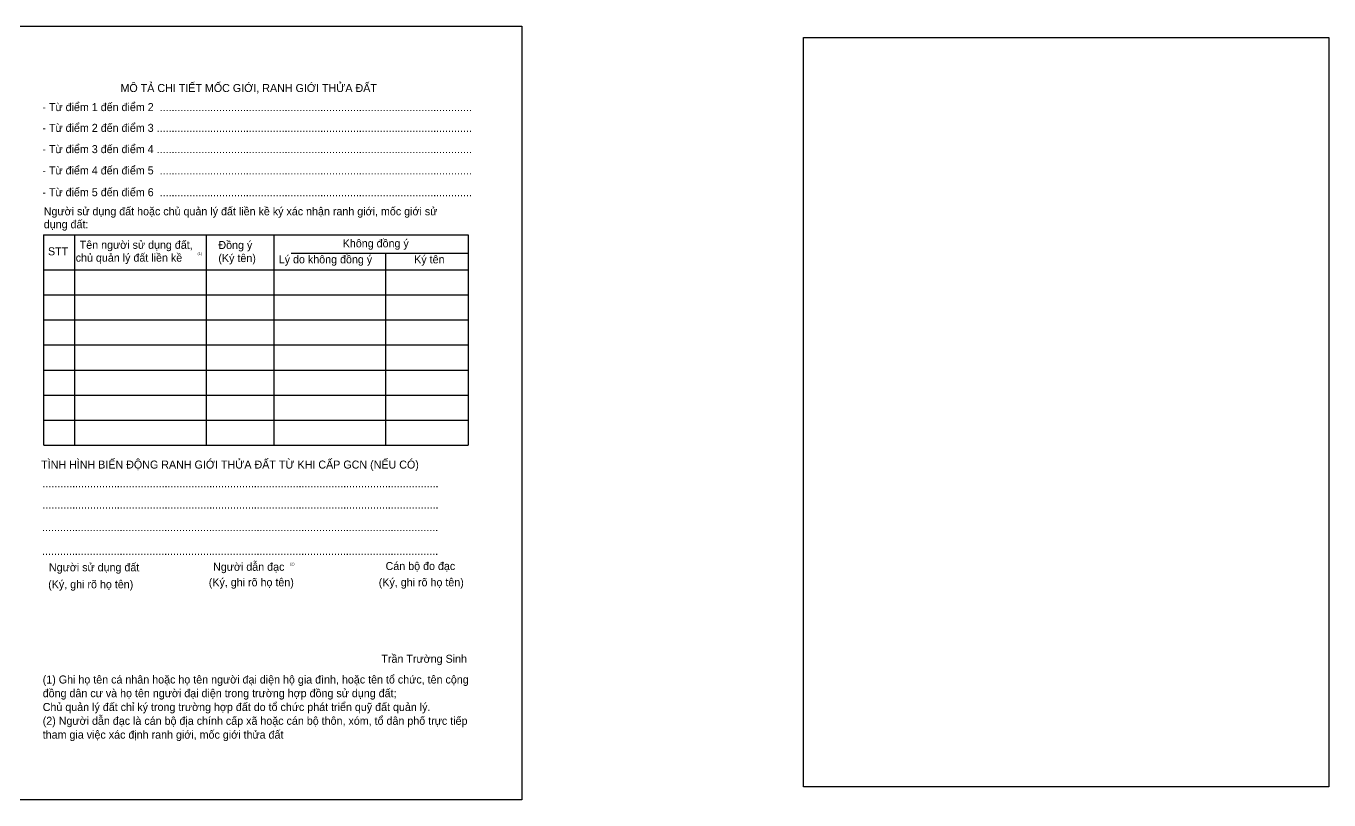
# Model space of a CAD drawing. Extents: x 129 to 548964, y 21 to 1840586.
# Drawn here: x 547727 to 548964, y 1839835 to 1840569 of the extents above; entities that cross this region are included whole.
import ezdxf

# ---------------------------------------------------------------- set-up
doc = ezdxf.new("R2010")
doc.units = 0
for name, color, linetype in [('bmtKhungInTrang2', 7, 'Continuous'), ('bmtNoiDung', 7, 'Continuous'), ('bmtTemplate', 7, 'Continuous')]:
    doc.layers.add(name, color=color, linetype=linetype)

msp = doc.modelspace()

# ---------------------------------------------------------------- linework, layer by layer
at = {"layer": 'bmtKhungInTrang2'}
msp.add_lwpolyline([(547666.6, 1840569.2), (548197.7, 1840569.2), (548197.7, 1839834.7), (547666.6, 1839834.7)], close=True, dxfattribs=at)
at = {"layer": 'bmtTemplate'}
for p, q in [((547773.2, 1840371.1), (547773.2, 1840171.4)), ((547898.1, 1840371.1), (547898.1, 1840171.4)), ((547962.4, 1840371.3), (547962.4, 1840171.4)), ((548146.8, 1840371.1), (548146.8, 1840171.4)), ((547978.7, 1840353.5), (548146.8, 1840353.5)), ((547744, 1840337.8), (548146.8, 1840337.8)), ((547744, 1840314), (548146.8, 1840314)), ((547744, 1840290.3), (548146.8, 1840290.3)), ((547744, 1840266.5), (548146.8, 1840266.5)), ((547744, 1840242.7), (548146.8, 1840242.7)), ((547744, 1840219), (548146.8, 1840219)), ((547744, 1840195.2), (548146.8, 1840195.2)), ((547744, 1840171.4), (548146.8, 1840171.4))]:
    msp.add_line(p, q, dxfattribs=at)
msp.add_lwpolyline([(548465, 1840558.2), (548963.6, 1840558.2), (548963.6, 1839847.1), (548465, 1839847.1)], close=True, dxfattribs=at)
for points in [[(547743.8, 1840371.1), (548146.8, 1840371.1)], [(547743.8, 1840371.1), (547743.8, 1840171.4)], [(548068.4, 1840353.3), (548068.4, 1840171.4)]]:
    msp.add_lwpolyline(points, dxfattribs=at)

# ---------------------------------------------------------------- texts
at = {"layer": 'bmtNoiDung'}
msp.add_text('Trần Trường Sinh', height=7.599, dxfattribs=at).set_placement((548064.4, 1839964.9))
at = {"layer": 'bmtTemplate'}
for s, height, p in [('MÔ TẢ CHI TIẾT MỐC GIỚI, RANH GIỚI THỬA ĐẤT', 7.596, (547816.8, 1840506.6)), ('- Từ điểm 1 đến điểm 2  .........................................................................................................', 7.5956, (547742.7, 1840488.5)), ('- Từ điểm 2 đến điểm 3 ..........................................................................................................', 7.5956, (547742.7, 1840468.8)), ('- Từ điểm 3 đến điểm 4 ..........................................................................................................', 7.5956, (547742.7, 1840448.6)), ('- Từ điểm 4 đến điểm 5  .........................................................................................................', 7.5956, (547742.7, 1840428.4)), ('- Từ điểm 5 đến điểm 6  .........................................................................................................', 7.5956, (547742.7, 1840407.7)), ('Người sử dụng đất hoặc chủ quản lý đất liền kề ký xác nhận ranh giới, mốc giới sử', 7.596, (547744, 1840389.6)), ('dụng đất:', 7.6, (547744, 1840377.3)), ('Không đồng ý', 7.596, (548027.7, 1840359.2)), ('STT', 7.6, (547748, 1840351.6)), ('Tên người sử dụng đất,', 7.596, (547778.1, 1840357.8)), ('Đồng ý', 7.6, (547909.7, 1840357.6)), ('chủ quản lý đất liền kề', 7.596, (547774.3, 1840345.6)), ('(1)', 2.53, (547889.9, 1840351.9)), ('(Ký tên)', 7.6, (547909.7, 1840345.2)), ('Lý do không đồng ý', 7.596, (547967, 1840344)), ('Ký tên', 7.6, (548095.5, 1840344)), ('TÌNH HÌNH BIẾN ĐỘNG RANH GIỚI THỬA ĐẤT TỪ KHI CẤP GCN (NẾU CÓ)', 7.596, (547741.5, 1840149.2)), ('.....................................................................................................................................', 7.607, (547742.7, 1840131.4)), ('.....................................................................................................................................', 7.607, (547742.7, 1840111.2)), ('.....................................................................................................................................', 7.607, (547742.4, 1840089.8)), ('.....................................................................................................................................', 7.607, (547742.4, 1840067.2)), ('Người sử dụng đất', 7.596, (547748.9, 1840051.7)), ('Người dẫn đạc', 7.596, (547904.7, 1840052.2)), ('(2)', 2.53, (547977.7, 1840057.5)), ('Cán bộ đo đạc', 7.596, (548068.4, 1840052.9)), ('(Ký, ghi rõ họ tên)', 7.596, (547748.2, 1840035.6)), ('(Ký, ghi rõ họ tên)', 7.596, (547900.6, 1840037.5)), ('(Ký, ghi rõ họ tên)', 7.596, (548061.9, 1840037.5)), ('(1) Ghi họ tên cá nhân hoặc họ tên người đại diện hộ gia đình, hoặc tên tổ chức, tên cộng', 7.596, (547743, 1839945.2)), ('đồng dân cư và họ tên người đại diện trong trường hợp đồng sử dụng đất;', 7.596, (547743, 1839932.2)), ('Chủ quản lý đất chỉ ký trong trường hợp đất do tổ chức phát triển quỹ đất quản lý.', 7.596, (547743, 1839919.1)), ('(2) Người dẫn đạc là cán bộ địa chính cấp xã hoặc cán bộ thôn, xóm, tổ dân phố trực tiếp', 7.596, (547743, 1839906)), ('tham gia việc xác định ranh giới, mốc giới thửa đất', 7.596, (547743, 1839892.9))]:
    msp.add_text(s, height=height, dxfattribs=at).set_placement(p)

doc.saveas('drawing.dxf')
